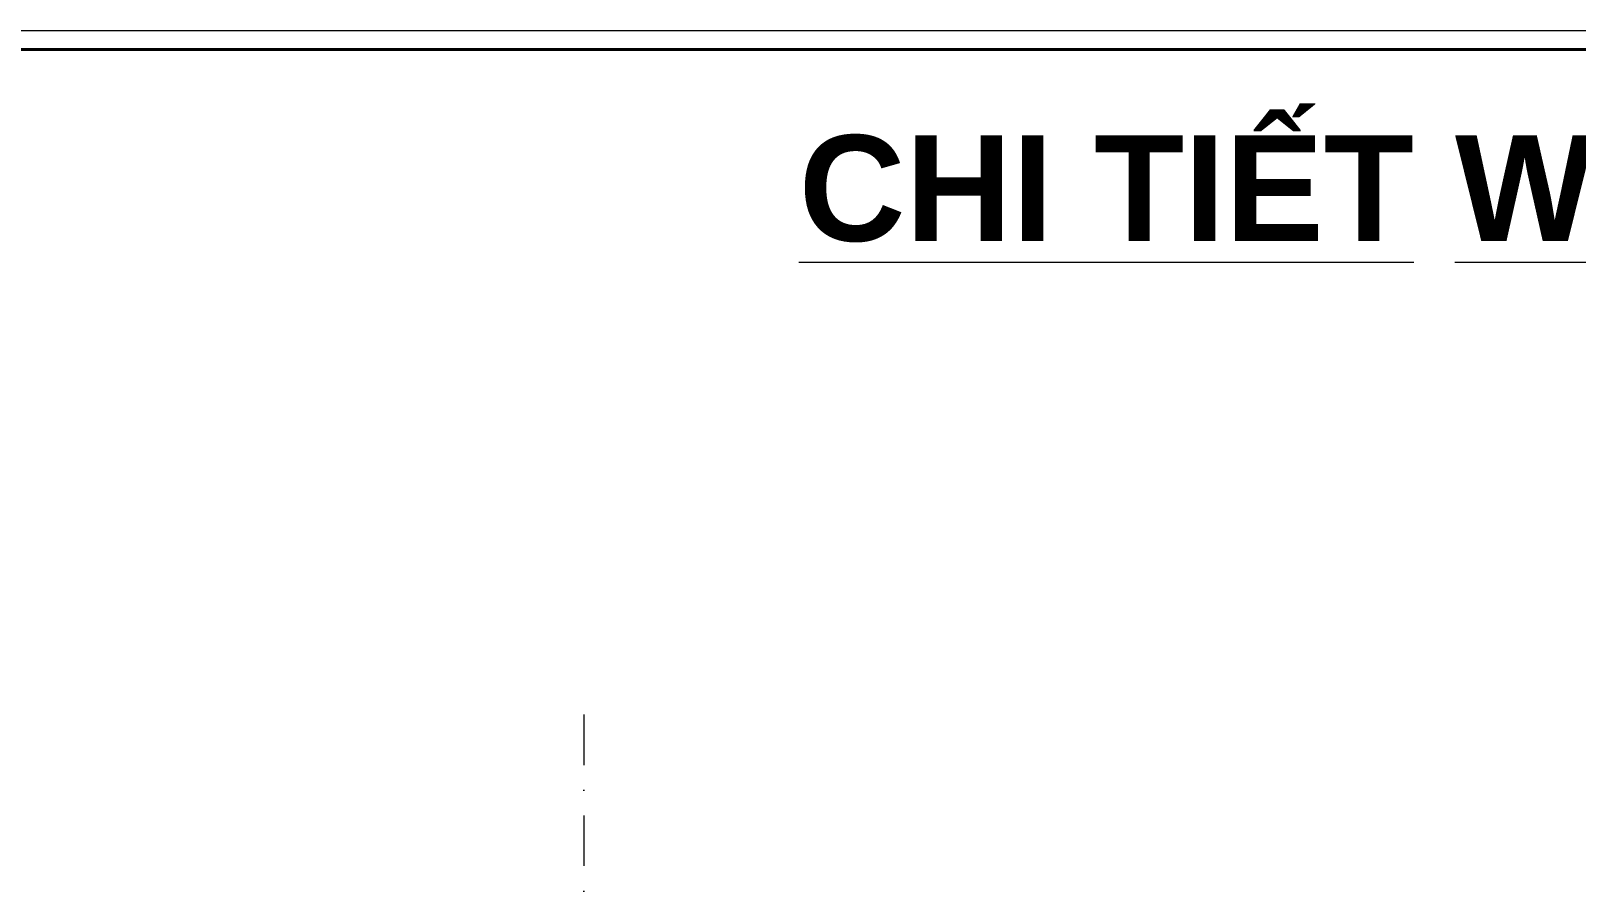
# Model space of a CAD drawing. Header units: inches. Extents: x 921646 to 2157952, y -92667 to 262089.
# Drawn here: x 1956525 to 1964188, y 5967 to 10240 of the extents above; entities that cross this region are included whole.
import ezdxf

# ---------------------------------------------------------------- set-up
doc = ezdxf.new("R2010")
doc.units = ezdxf.units.IN
doc.header["$MEASUREMENT"] = 0
doc.linetypes.add('DASHDOT', pattern=[1, 0.5, -0.25, 0, -0.25])
doc.layers.get('DEFPOINTS').update_dxf_attribs({"lineweight": 9})
for name, color, linetype, lineweight in [('04-TRUC', 40, 'DASHDOT', 9), ('15 TEXT', 134, 'Continuous', 15), ('Cp Net Manh 0.15', 8, 'Continuous', 15), ('Cp Net Thep 0.40', 2, 'Continuous', 40)]:
    doc.layers.add(name, color=color, linetype=linetype, lineweight=lineweight)
doc.styles.add('IN', font='VHARIAL.TTF')

# ---------------------------------------------------------------- blocks, each defined once
blk = doc.blocks.new('Khung Ht dep')
at = {"layer": 'Cp Net Thep 0.40', "color": 106, "flags": 128}
blk.add_lwpolyline([(30380.4, 21414.7), (30380.4, 1791.7), (3162.4, 1791.7), (3162.4, 21414.7)], close=True, dxfattribs=at)
at = {"layer": 'DEFPOINTS', "ltscale": 100}
blk.add_lwpolyline([(30430.4, 1691.7), (30430.4, 21514.7), (1912.4, 21514.7), (1912.4, 1691.7)], close=True, dxfattribs=at)

msp = doc.modelspace()

# ---------------------------------------------------------------- linework, layer by layer
at = {"layer": '04-TRUC', "ltscale": 500}
msp.add_line((1959267.3, 6851.2), (1959267.3, -2419.7), dxfattribs=at)

# ---------------------------------------------------------------- block references
at = {"layer": 'Cp Net Manh 0.15', "xscale": 0.9268121652908186, "yscale": 0.9268121652908186, "zscale": 0.9268121652908186}
msp.add_blockref('Khung Ht dep', (1940348.6, -9700.4), dxfattribs=at)

# ---------------------------------------------------------------- texts
at = {"layer": '15 TEXT', "insert": (1962875.1, 9722.7), "char_height": 524.16, "attachment_point": 2, "style": 'IN'}
msp.add_mtext_dynamic_manual_height_columns('{\\f.VnArialH|b1|i0|c0|p34;\\LCHI TI\\fArial|b1|i0|c0|p34;ẾT WC 1}', width=11023.696, gutter_width=1500, heights=[0], dxfattribs=at)

doc.saveas('drawing.dxf')
